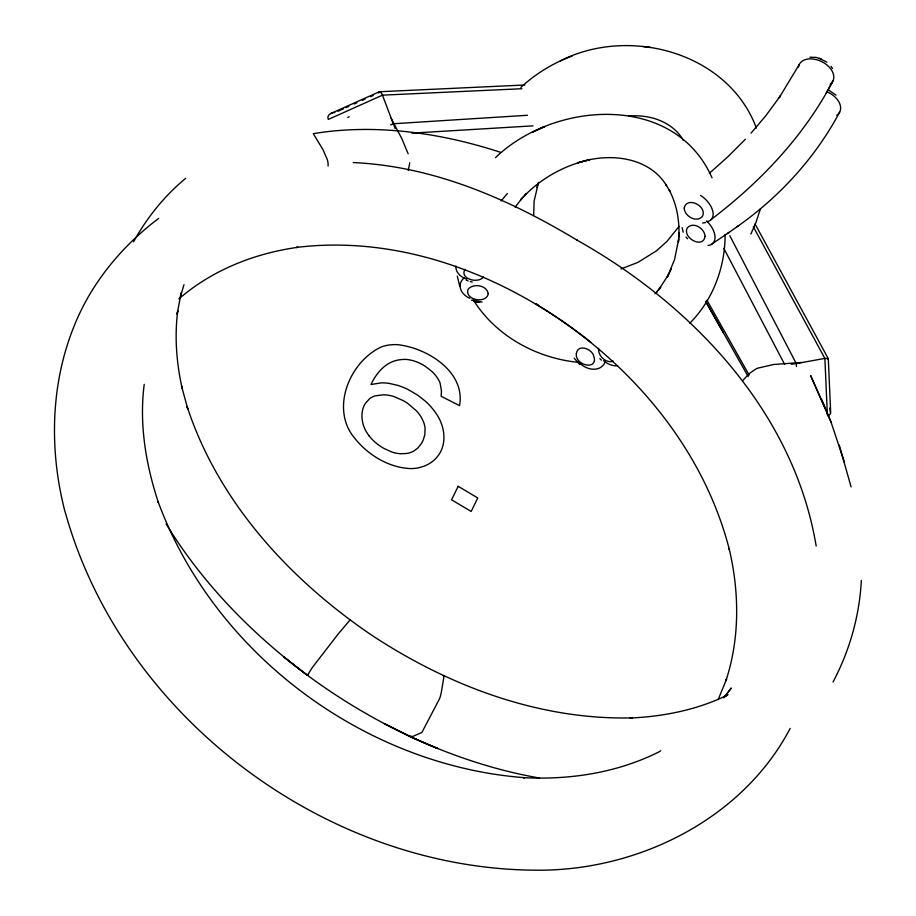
<?xml version="1.0" encoding="UTF-8"?>
<svg xmlns="http://www.w3.org/2000/svg" width="916" height="916" viewBox="0 0 916 916"><rect width="100%" height="100%" fill="white"/><g stroke="black" fill="none" stroke-linecap="round" stroke-linejoin="round"><path stroke-width="1.37" d="M828.156 416.322L830.572 413.517L829.759 408.101M830.675 412.509L828.293 358.648L755.002 223.87M679.031 233.065L678.447 241.835L679.031 233.065L678.928 235.298C679.443 219.748 676.569 203.879 669.207 190.07L669.997 191.398L665.817 184.402L666.55 185.582C648.379 156.064 608.155 152.686 577.985 162.785L589.801 159.75C563.248 165.441 538.551 179.673 520.494 199.986L526.517 193.528L524.914 195.245M861.338 580.458C859.494 615.884 849.613 650.681 833.033 682.008M678.596 239.58L674.531 259.652L667.249 277.273L671.256 268.995M144.224 384.354C139.026 424.2 145.896 464.767 158.445 502.666L158.033 501.487C213.76 653.085 363.709 765.41 524.57 777.695L523.322 777.65C569.477 780.066 616.628 772.909 658.283 752.254L660.745 750.811M598.617 348.424C597.839 355.832 606.014 363.641 613.331 361.202M378.606 92.974C379.35 89.905 382.098 93.753 382.487 95.149L393.25 123.752A8.255 1.901 69.5 0 1 395.128 128.526M538.516 182.364L534.108 201.176L533.673 214.985M760.44 208.871L755.815 222.84L750.891 234.004M183.99 284.704L180.452 296.429L181.162 292.868L177.097 314.211L177.761 310.719C174.418 336.641 176.479 362.965 182.181 388.407L181.54 386.025L187.746 408.868L187.139 406.624C218.477 502.369 290.223 580.114 372.514 635.727C449.184 686.107 539.673 720.205 632.395 717.869L630.002 718.018C663.573 716.621 697.202 709.843 727.522 695.038L724.293 696.71L727.98 694.637M536.822 187.574L538.345 182.914M408.215 170.525L409.635 163.678A14.427 8.164 77.7 0 0 409.658 162.727M718.167 699.595L726.583 679.054L725.93 680.783C739.956 638.063 739.395 591.77 729.067 548.306L729.457 549.932C702.732 445.428 626.888 358.625 535.608 303.894M790.187 728.369C743.38 817.576 641.853 868.826 543.108 870.177L539.158 870.2C327.917 870.681 123.637 718.11 65.918 514.62L64.784 510.853C49.235 450.317 50.46 384.445 74.093 326.153C91.257 283.044 121.908 246.061 158.777 218.306M799.164 64.681L779.184 97.737L780.501 95.745L765.604 116.011L751.017 133.152M710.679 219.874C760.131 182.295 804.053 136.278 832.976 80.906M826.232 92.974L832.369 81.982M668.52 274.64L658.341 290.292L660.734 287.315L655.02 293.784M839.697 112.073C815.274 157.884 779.413 197.02 736.991 226.79M133.541 241.813C146.938 217.756 164.33 195.921 185.627 178.368M349.752 620.476L350.095 619.903L339.676 632.258A116.962 2.897 -51.9 0 0 337.409 635.028L312.436 667.352L307.352 675.39L308.051 674.623M679.042 226.401L666.928 241.458L656.337 250.915L637.88 262.4L620.968 268.938M515.113 207.096L522.131 198.234M724.636 696.927L731.243 688.03L723.766 697.82M483.453 277.056C478.106 283.96 459.443 278.979 464.927 269.373M501.121 200.982L507.35 193.528M742.59 380.69L749.334 373.51L755.288 369.366A14.427 6.435 -20.3 0 1 758.001 368.083L773.745 364.476L801.477 362.484M828.201 358.98L827.606 359.415M745.406 139.232L727.899 156.739L709.396 173.261M655.627 293.166L657.333 291.403L656.726 292.021M689.759 323.222C712.946 300.059 725.232 267.071 725.106 234.507M495.51 157.632C554.157 100.978 674.542 92.436 712.018 177.841M520.849 87.421C535.665 73.704 553.195 62.998 572.145 56.025M180.441 297.7L178.964 298.856C212.272 270.002 254.591 253.343 297.952 247.274L296.212 247.457C402.456 234.393 508.666 276.758 590.786 342.263M712.076 243.828L729.044 232.412M727.43 233.557L738.639 225.622M334.832 112.519C331.088 112.462 326.199 115.45 328.306 119.435L382.487 95.149L521.902 88.715M347.748 117.454L349.145 116.813M337.947 111.283L340.66 110.069M341.565 109.657L343.374 108.855M346.076 107.641L348.79 106.416M354.206 103.989L356.919 102.775M362.335 100.348L365.049 99.134M370.465 96.707L373.178 95.493M330.699 113.55L379.35 91.749L524.834 85.005M390.64 124.839L393.25 123.752L527.479 115.279M560.374 60.857C629.2 25.785 728.289 52.384 756.398 128.08M442.978 675.653L443.642 675.573A11.564 2.382 -66.8 0 1 444.042 676.054L441.26 692.702A116.962 24.091 -66.8 0 1 440.378 696.297A3.675 0.756 -66.8 0 1 439.085 699.584L421.887 732.479L411.25 737.117L384.136 723.583L411.25 737.117L437.688 748.498C382.224 725.964 330.321 694.866 283.96 657.024L307.398 675.31C251.866 633.758 202.333 583.229 166.094 523.849M705.641 222.508L702.618 223.035M809.87 57.273L815.916 57.353L821.469 59.128M411.811 133.141L533.043 125.858M628.891 116.034C649.593 114.237 672.607 121.507 683.405 140.457M364.511 129.442C410.769 129.328 456.763 138.007 500.651 152.354M482.068 302.028L471.454 300.196M353.244 162.579C433.623 166.128 509.239 199.23 577.229 240.278L576.908 240.095C691.981 304.536 793.943 412.04 816.167 546.062M579.095 362.427C536.971 358.488 495.716 336.149 473.206 299.715M642.975 46.521L650.875 47.46M539.593 778.028C495.178 770.367 452.183 755.826 411.25 737.117A3.675 0.756 -66.8 0 1 411.009 735.892M470.309 281.567L472.267 282.002M819.236 58.28L826.85 62.151M466.233 280.136L468.156 280.891M828.133 358.5L824.881 358.396L796.279 363.583A8.255 0.95 -9.4 0 0 791.298 364.27M828.717 90.123L835.987 95.127M535.975 303.608L538.299 305.085M579.691 364.602L574.24 358.225M599.865 358.648L601.377 360.16M686.038 237.084L687.527 238.778M831.064 66.296L832.461 68.494M705.595 301.318L723.193 332.382M706.099 302.211L748.189 376.568M706.992 300.299L749.116 375.045M391.143 118.313L402.01 139.014L408.135 153.796M753.318 226.756L824.881 358.396L827.377 415.04M723.812 248.339L784.657 364.419M729.8 235.687L796.279 363.583L796.508 366.423M844.518 462.626L830.972 421.898L810.637 375.549L825.316 408.65M830.972 421.898L821.4 398.712M683.199 232.195L682.134 227.615M839.228 445.05L851.09 486.877M459.763 286.319L457.302 276.094M706.476 220.859A18.801 11.129 46.4 0 1 715.007 236.603A18.801 11.129 46.4 0 1 707.965 245.477M826.976 91.795A18.755 12.526 26 0 1 836.789 115.324M700.5 195.371A18.847 11.003 42.3 0 1 712.671 210.76A18.847 11.003 42.3 0 1 707.392 221.603M798.443 67.028A18.755 12.526 26 0 1 822.648 62.093A18.755 12.526 26 0 1 830.171 84.261M605.133 361.866A18.847 14.164 43.6 0 1 578.649 362.221M617.659 365.759A18.801 13.843 48.3 0 1 603.518 360.675M466.702 279.151A18.801 12.904 3.3 0 1 455.962 266.029M475.015 300.024A18.847 13.419 7.1 0 1 474.248 299.853M469.805 298.307A18.847 13.419 7.1 0 1 464.069 277.914M368.885 435.638A37.121 27.411 36.6 0 0 384.388 448.657L391.796 452A30.904 22.82 36.6 0 0 400.487 453.729L406.154 453.523A30.205 22.316 36.6 0 0 413.734 451.096L417.868 448.004L421.257 443.745A51.823 38.277 36.6 0 0 423.272 439.875L424.864 434.619L425.058 427.99A28.545 21.079 36.6 0 0 423.272 421.291L422.001 418.601A30.743 22.705 36.6 0 0 416.7 411.078L407.712 403.395A47.827 35.323 36.6 0 0 403.04 400.532L393.869 396.525A34.396 25.408 36.6 0 0 383.472 394.796L375.182 395.861A28.385 20.965 36.6 0 0 369.675 398.666L365.495 403.189A39.606 29.255 36.6 0 0 363.824 406.303A38.529 28.465 36.6 0 0 362.267 420.135L362.61 422.173A32.415 23.942 36.6 0 0 368.919 435.615M328.088 166.014A12.629 7.5 72.6 0 0 327.596 160.678A14.622 8.679 72.6 0 0 327.31 159.613L323.062 149.777L313.283 133.667A372.743 275.304 36.6 0 1 364.511 129.465M441.466 391.063L441.134 396.262L459.557 405.639C465.752 371.553 426.753 347.714 397.372 344.645A52.452 38.735 36.6 0 0 381.983 346.683C351.263 360.286 331.397 404.872 351.858 434.505C365.152 453.065 386.621 467.24 409.807 468.568A46.51 34.35 36.6 0 0 418.372 467.836L423.684 466.324A54.055 39.926 36.6 0 0 430.864 462.649A51.788 38.243 36.6 0 0 436.6 457.565C448.13 444.603 444.924 424.738 434.928 411.868A49.349 36.445 36.6 0 0 425.505 401.288L417.685 395.151L408.089 389.529A55.601 41.071 36.6 0 0 397.384 385.293L389.151 383.392A45.789 33.823 36.6 0 0 381.136 382.888L370.991 384.502C376.407 372.915 385.796 361.694 399.181 359.874A38.976 28.785 36.6 0 1 406.658 359.45A34.774 25.682 36.6 0 1 421.761 364.247A39.903 29.472 36.6 0 1 425.253 366.274L432.203 371.701A28.762 21.251 36.6 0 1 438.18 379.19L438.844 380.369A18.331 13.545 36.6 0 1 440.104 383.094L441.466 391.063M705.022 236.442C703.099 249.301 682.214 237.828 687.252 227.992C693.034 221.042 704.942 228.565 705.022 236.442M576.393 353.565C574.55 365.656 598.812 370.957 593.728 355.981C591.919 348.733 577.744 343.592 576.393 353.565M488.251 293.635C486.51 304.284 464.412 300.047 468.042 289.376C473.08 282.895 486.774 285.116 488.251 293.635M684.206 207.989C684.275 216.084 696.561 223.275 702.389 216.416C707.725 206.226 686.874 195.795 684.206 207.989M458.16 486.304L451.577 499.793L471.179 511.46L477.763 497.96L458.16 486.304M543.291 127.221L532.219 132.27L544.928 126.511L543.291 127.221M479.744 301.982L476.801 301.673L479.744 301.982M476.904 301.696L474.122 301.101L476.904 301.696"/></g></svg>
